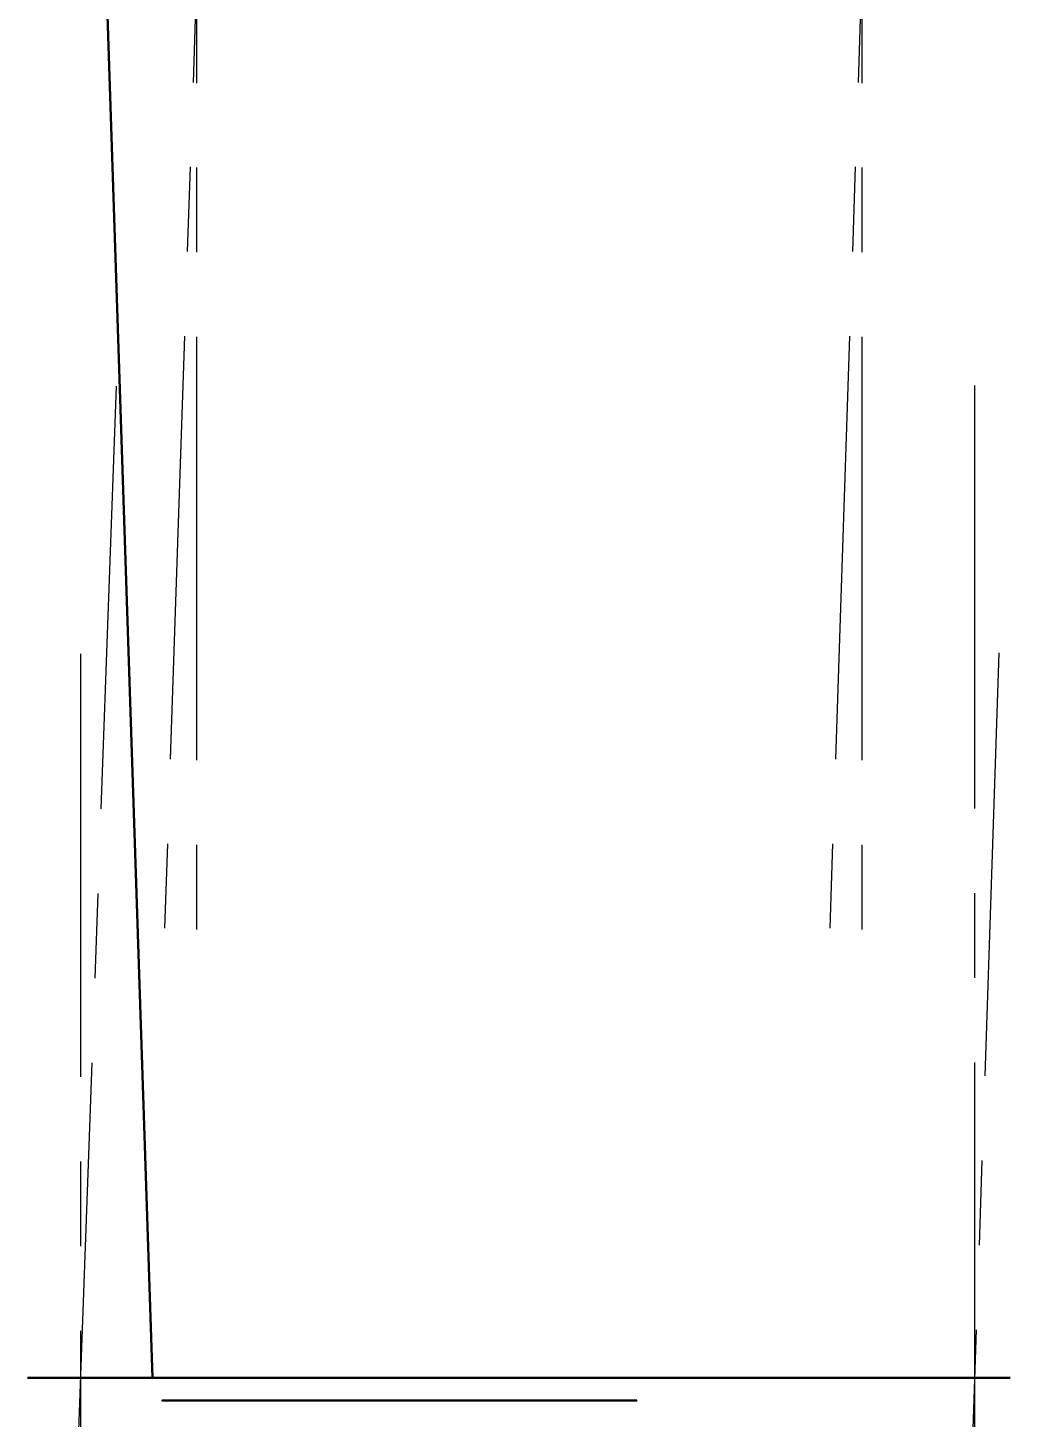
# Model space of a CAD drawing. Header units: inches. Extents: x 683 to 1081, y -809 to 235.
# Drawn here: x 899.5 to 1044.5, y -410.7 to -205.3 of the extents above; entities that cross this region are included whole.
import ezdxf

# ---------------------------------------------------------------- set-up
doc = ezdxf.new("R2010")
doc.units = ezdxf.units.IN
doc.linetypes.add('CENTER', pattern=[2, 1.25, -0.25, 0.25, -0.25])
for name, color, linetype, lineweight in [('中心线', 10, 'CENTER', 15), ('粗实线', 7, 'Continuous', 30), ('细实线', 7, 'Continuous', 9)]:
    doc.layers.add(name, color=color, linetype=linetype, lineweight=lineweight)
doc.styles.add('Annotative', font='romanc.shx')

msp = doc.modelspace()

# ---------------------------------------------------------------- linework, layer by layer
at = {"layer": '中心线', "ltscale": 50, "extrusion": (0, -1, 0)}
for p, q in [((929.32, -50.99, 139.82), (919.5, -343.99, 139.82)), ((929.32, -50.99, 214.84), (919.5, -343.99, 214.84)), ((924.41, -50.99, 144.73), (924.41, -343.99, 134.91)), ((924.41, -50.99, 219.75), (924.41, -343.99, 209.93)), ((1027.49, -50.99, 139.82), (1017.67, -343.99, 139.82)), ((1027.49, -50.99, 214.84), (1017.67, -343.99, 214.84)), ((1022.58, -50.99, 144.73), (1022.58, -343.99, 134.91)), ((1022.58, -50.99, 219.75), (1022.58, -343.99, 209.93)), ((912.56, -258.24, 207.34), (901.93, -551.24, 207.34)), ((1039.25, -258.14, 143.51), (1039.25, -551.13, 154.13)), ((1042.83, -297.66, 148.82), (1035.66, -511.6, 148.82)), ((907.25, -297.77, 210.92), (907.25, -511.71, 203.75))]:
    msp.add_line(p, q, dxfattribs=at)
at = {"layer": '粗实线', "extrusion": (0, -1, 0)}
for p, q in [((917.91, -404.74, 212.34), (904.5, 0, 212.34)), ((913.5, -404.74, 202.34), (904.5, -404.74, 202.34)), ((905, -404.74, 205.09), (909.5, -404.74, 205.09)), ((905, -404.74, 209.59), (909.5, -404.74, 209.59)), ((913.5, -404.74, 174.83), (913.5, -404.74, 207.92)), ((913.5, -404.74, 207.92), (917.91, -404.74, 212.34)), ((913.5, -404.74, 174.83), (913.5, -404.74, 146.74)), ((913.5, -404.74, 146.74), (917.91, -404.74, 142.32)), ((917, -404.74, 148.19), (917, -404.74, 206.47)), ((917, -404.74, 206.47), (919.36, -404.74, 208.84)), ((917, -404.74, 148.19), (919.36, -404.74, 145.82)), ((917.91, -404.74, 139.82), (917.91, -404.74, 142.32)), ((917.91, -404.74, 214.84), (917.91, -404.74, 212.34)), ((930.91, -404.74, 139.82), (935.13, -404.74, 139.82)), ((930.91, -404.74, 214.84), (935.13, -404.74, 214.84)), ((935.13, -404.74, 139.82), (938.12, -404.74, 142.32)), ((935.13, -404.74, 214.84), (938.12, -404.74, 212.34)), ((1011.86, -404.74, 139.82), (1008.87, -404.74, 142.32)), ((1011.86, -404.74, 214.84), (1008.87, -404.74, 212.34)), ((1016.08, -404.74, 139.82), (1011.86, -404.74, 139.82)), ((1016.08, -404.74, 214.84), (1011.86, -404.74, 214.84)), ((1030, -404.74, 206.47), (1027.63, -404.74, 208.84)), ((1030, -404.74, 148.19), (1027.63, -404.74, 145.82)), ((1033.5, -404.74, 207.92), (1029.08, -404.74, 212.34)), ((1033.5, -404.74, 146.74), (1029.08, -404.74, 142.32)), ((1029.08, -404.74, 142.32), (1041.5, -404.74, 142.32)), ((1029.08, -404.74, 139.82), (1029.08, -404.74, 142.32)), ((1029.08, -404.74, 214.84), (1029.08, -404.74, 212.34)), ((1030, -404.74, 148.19), (1030, -404.74, 206.47)), ((1033.5, -404.74, 174.83), (1033.5, -404.74, 207.92)), ((1033.5, -404.74, 174.83), (1033.5, -404.74, 146.74)), ((1041.5, -404.74, 155.32), (1033.5, -404.74, 155.32)), ((1037, -404.74, 146.57), (1037, -404.74, 151.07)), ((1041.5, -404.74, 146.57), (1041.5, -404.74, 151.07)), ((1044.5, -404.74, 152.32), (1044.5, -404.74, 145.32))]:
    msp.add_line(p, q, dxfattribs=at)
at = {"layer": '粗实线', "extrusion": (0, -1, 0), "elevation": 404.74}
for points in [[(1027.63, 145.82), (919.36, 145.82)], [(1027.63, 208.84), (919.36, 208.84)], [(959.78, 142.32), (938.12, 142.32)], [(959.78, 212.34), (938.12, 212.34)], [(987.21, 142.32), (1008.87, 142.32)], [(987.21, 212.34), (1008.87, 212.34)]]:
    msp.add_lwpolyline(points, dxfattribs=at)
at = {"layer": '粗实线', "extrusion": (0, -1, 0)}
for centre in [(924.41, 139.82, 404.74), (924.41, 214.84, 404.74), (1022.58, 139.82, 404.74), (1022.58, 214.84, 404.74)]:
    msp.add_circle(centre, 1.6, dxfattribs=at)
for centre, radius, start, end in [((904.5, 207.34, 404.74), 5, 90, 270), ((905, 207.34, 404.74), 2.25, 90, 270), ((909.5, 207.34, 404.74), 2.25, 270, 90), ((924.41, 139.82, 404.74), 6.5, 180, 0), ((924.41, 214.84, 404.74), 6.5, 0, 180), ((1022.58, 139.82, 404.74), 6.5, 180, 360), ((1022.58, 214.84, 404.74), 6.5, 0, 180), ((1039.25, 146.57, 404.74), 2.25, 180, 0), ((1039.25, 151.07, 404.74), 2.25, 0, 180), ((1041.5, 152.32, 404.74), 3, 0, 90), ((1041.5, 145.32, 404.74), 3, 270, 0)]:
    msp.add_arc(centre, radius, start, end, dxfattribs=at)
at = {"layer": '细实线', "lineweight": 25, "extrusion": (0, -1, 0)}
for p, q in [((962.99, -408.05, 116.85), (966.05, -408.05, 120.38)), ((969.11, -408.05, 116.85), (966.05, -408.05, 120.38)), ((971.82, -408.05, 108.29), (974.88, -408.05, 111.82)), ((977.94, -408.05, 108.29), (974.88, -408.05, 111.82)), ((983.28, -408.05, 99.67), (986.34, -408.05, 103.2)), ((989.39, -408.05, 99.67), (986.34, -408.05, 103.2))]:
    msp.add_line(p, q, dxfattribs=at)
at = {"layer": '细实线', "lineweight": 25, "extrusion": (0, -1, 0), "elevation": 408.05}
for points in [[(969.11, 116.85), (919.33, 116.85), (919.33, 110.44), (969.11, 110.44), (969.11, 116.85)], [(989.39, 99.67), (919.33, 99.67), (919.33, 93.26), (989.39, 93.26), (989.39, 99.67)], [(977.94, 108.29), (919.33, 108.29), (919.33, 101.88), (977.94, 101.88), (977.94, 108.29)]]:
    msp.add_lwpolyline(points, dxfattribs=at)

# ---------------------------------------------------------------- texts
at = {"layer": '细实线', "lineweight": 25, "extrusion": (0, -1, 0), "char_height": 3.3, "attachment_point": 5, "text_direction": (1, 0, 0), "style": 'Annotative'}
for s, insert, width in [('\\A1;{\\fSimSun|b0|i0|c134|p34;盒内固定桩孔距：75*35mm}', (947.73, -408.05, 104.96), 61.3914), ('\\A1;{\\fSimSun|b0|i0|c134|p34;固定孔距：132*58.5mm}', (944.13, -408.05, 113.52), 57.6644), ('\\A1;{\\fSimSun|b0|i0|c134|p34;盒体内空规格：L113*W62*H38mm}', (953.47, -408.05, 96.34), 93.4142)]:
    msp.add_mtext(s, dxfattribs=dict(at, insert=insert, width=width))

doc.saveas('drawing.dxf')
